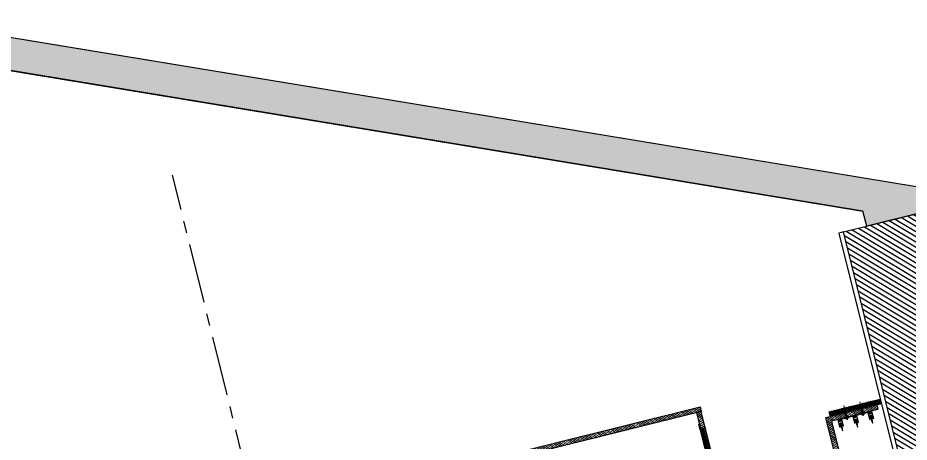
# Model space of a CAD drawing. Header units: inches. Extents: x 122939 to 389145, y 29603 to 574065.
# Drawn here: x 337216 to 340950, y 517609 to 519387 of the extents above; entities that cross this region are included whole.
import ezdxf

# ---------------------------------------------------------------- set-up
doc = ezdxf.new("R2010")
doc.units = ezdxf.units.IN
doc.header["$MEASUREMENT"] = 0
doc.linetypes.add('CENTER', pattern=[2, 1.25, -0.25, 0.25, -0.25])
doc.linetypes.add('DASHDOT', pattern=[1, 0.5, -0.25, 0, -0.25])
for name, color, linetype in [('Calliper Gypsum  Elevation', 31, 'Continuous'), ('Calliper Section walls', 3, 'Continuous'), ('Calliper_wood hatch', 252, 'Continuous'), ('CQ Grg Gypsum', 41, 'Continuous'), ('CQ Plaster', 1, 'Continuous'), ('CQ Wall hatch_CHB', 8, 'Continuous'), ('CQ Wall plan', 3, 'Continuous'), ('CQ wall section', 5, 'Continuous'), ('FURNITURE', 252, 'Continuous'), ('gypsum', 31, 'Continuous'), ('hatch', 8, 'Continuous'), ('Layer7', 8, 'Continuous'), ('METAL', 5, 'Continuous'), ('PROJECTION', 8, 'Continuous')]:
    doc.layers.add(name, color=color, linetype=linetype)
doc.layers.add('CQ Grille', color=211, linetype='A-4010 WALL SECTIONS$0$BATTING', lineweight=0)
doc.layers.add('CQ Gypsum Hatch', color=8, linetype='Continuous', lineweight=20)
doc.linetypes.add('A-4010 WALL SECTIONS$0$BATTING', pattern='A,0.0001,-0.1,[134,ltypeshp.shx,S=0.1,R=0,X=-0.1,Y=0],-0.2,[134,ltypeshp.shx,S=0.1,R=180,X=0.1,Y=0],-0.1', length=0.4001)

# ---------------------------------------------------------------- blocks, each defined once
blk = doc.blocks.new('section a and b')
at = {"layer": 'CQ Wall hatch_CHB'}
h = blk.add_hatch(dxfattribs=at)
h.set_pattern_fill('ANSI31', color=8, scale=150, angle=90)
h.set_pattern_definition([(135, (-95121.94, 75766.195), (-13.2582521, -13.2582521), [])])
h.paths.add_polyline_path([(126832.6, -25203.9), (126832.6, -26240.5), (126582.6, -26240.5), (126582.5, -26290.5), (126482.6, -26290.5), (126482.6, -25203.9)])
at = {"layer": 'Layer7', "ltscale": 300}
h = blk.add_hatch(dxfattribs=at)
h.set_pattern_fill('AR-CONC', color=256, scale=10, style=0)
h.set_pattern_definition([(50, (-98336.94, 75766.195), (71.726018, -6.275213), [7.5, -82.5]), (355, (-98336.94, 75766.195), (-13.875133, 75.219213), [6, -66]), (100.451444, (-98330.96, 75765.67), (57.850885, 68.944), [6.37402, -70.114211]), (46.1842, (-98336.94, 75786.195), (106.724133, -16.551928), [11.25, -123.75]), (96.635635, (-98328.05, 75784.82), (93.466195, 97.41186), [9.561034, -105.171376]), (351.184164, (-98336.94, 75786.2), (93.466195, 97.41186), [9, -99]), (21, (-98326.94, 75781.195), (59.690705, -40.261889), [7.5, -82.5]), (326, (-98326.94, 75781.195), (24.331533, 72.515005), [6, -66]), (71.451445, (-98321.965, 75777.84), (84.022238, 32.253115), [6.37402, -70.114211]), (37.5, (-98336.94, 75766.195), (1.2159855, 33.2893854), [0, -65.2, 0, -67, 0, -66.25]), (7.5, (-98336.94, 75766.195), (26.306954, 39.441171), [0, -38.2, 0, -63.7, 0, -25.25]), (327.5, (-98359.24, 75766.195), (53.3822436, -2.2554872), [0, -25, 0, -78, 0, -103.5]), (317.5, (-98369.24, 75766.195), (58.318617, 10.010498), [0, -32.5, 0, -51.8, 0, -73.5])])
h.paths.add_polyline_path([(126832.6, -25096.6), (126832.6, -25203.9), (126582.6, -25203.9), (126582.6, -25138.8), (122937.1, -23566.7), (122937.1, -23920.9), (122707.6, -23920.9), (122707.6, -23575.6), (119082.6, -25138.8), (119082.6, -25203.9), (118832.6, -25203.9), (118832.6, -25096.6), (122832.6, -23371.6)])
at = {"layer": 'Calliper Section walls'}
blk.add_line((126582.6, -25203.9, 0), (126582.6, -25138.8, 0), dxfattribs=at)
at = {"layer": 'CQ Plaster', "color": 1, "ltscale": 0.03}
for p, q in [((126462.6, -25203.9, 0), (126462.6, -26310.5, 0)), ((126482.6, -25203.9, 0), (126462.6, -25203.9, 0))]:
    blk.add_line(p, q, dxfattribs=at)
at = {"layer": 'CQ Wall plan', "elevation": 0}
for points in [[(126832.6, -25096.6), (126832.6, -25203.9), (126582.6, -25203.9), (126582.6, -25138.8), (122937.1, -23566.7), (122937.1, -23920.9), (122707.6, -23920.9), (122707.6, -23575.6), (119082.6, -25138.8), (119082.6, -25203.9), (118832.6, -25203.9), (118832.6, -25096.6), (122832.6, -23371.6), (126832.6, -25096.6)], [(126832.6, -25203.9), (126832.6, -26240.5), (126582.6, -26240.5), (126582.5, -26290.5), (126482.6, -26290.5), (126482.6, -25203.9), (126832.6, -25203.9)]]:
    blk.add_lwpolyline(points, dxfattribs=at)
at = {"layer": 'Layer7', "ltscale": 300}
for p, q in [((122832.6, -23371.6, 0), (126832.6, -25096.6, 0)), ((122937.1, -23566.7, 0), (126582.6, -25138.8, 0))]:
    blk.add_line(p, q, dxfattribs=at)
blk = doc.blocks.new('curtain box 21')
at = {"lineweight": 0}
for p, q in [((3924.7, 3149.7), (3930.3, 3152.3)), ((3895.7, 3103.8), (3891, 3103.8)), ((3895.7, 3102.6), (3891, 3102.6)), ((3895.7, 3101.5), (3891, 3101.5)), ((3960.7, 3103.8), (3956, 3103.8)), ((3960.7, 3102.6), (3956, 3102.6)), ((3960.7, 3101.5), (3956, 3101.5))]:
    blk.add_line(p, q, dxfattribs=at)
at = {"color": 1, "lineweight": 0}
for p, q in [((3888.5, 3122.3), (3888.5, 3110.7)), ((3889.5, 3122.3), (3889.5, 3110.7)), ((3897.3, 3122.3), (3897.3, 3110.7)), ((3898.2, 3122.3), (3898.2, 3110.7)), ((3953.5, 3122.3), (3953.5, 3110.7)), ((3954.5, 3122.3), (3954.5, 3110.7)), ((3962.3, 3122.3), (3962.3, 3110.7)), ((3963.2, 3122.3), (3963.2, 3110.7))]:
    blk.add_line(p, q, dxfattribs=at)
at = {"color": 4, "lineweight": 0}
blk.add_lwpolyline([(3927.6, 3130.5), (3927.6, 3191.5)], dxfattribs=at)
at = {"color": 1, "lineweight": 0}
for points in [[(3900.4, 3131), (3886.4, 3131), (3886.4, 3110.7), (3891.4, 3110.7, -1), (3891.4, 3108.7), (3885.4, 3108.7, -0.414214), (3884.4, 3109.7), (3884.4, 3138.7), (3888.4, 3138.7), (3888.4, 3136.7), (3886.4, 3136.7), (3886.4, 3133), (3900.4, 3133), (3900.4, 3136.7), (3898.4, 3136.7), (3898.4, 3138.7), (3902.4, 3138.7), (3902.4, 3109.7, -0.414214), (3901.4, 3108.7), (3895.4, 3108.7, -1), (3895.4, 3110.7), (3900.4, 3110.7)], [(3965.4, 3131), (3951.4, 3131), (3951.4, 3110.7), (3956.4, 3110.7, -1), (3956.4, 3108.7), (3950.4, 3108.7, -0.414214), (3949.4, 3109.7), (3949.4, 3138.7), (3953.4, 3138.7), (3953.4, 3136.7), (3951.4, 3136.7), (3951.4, 3133), (3965.4, 3133), (3965.4, 3136.7), (3963.4, 3136.7), (3963.4, 3138.7), (3967.4, 3138.7), (3967.4, 3109.7, -0.414214), (3966.4, 3108.7), (3960.4, 3108.7, -1), (3960.4, 3110.7), (3965.4, 3110.7)], [(3889.5, 3122.3), (3888.5, 3122.3, 0.414214), (3887.5, 3121.3), (3887.5, 3111.7, 0.414214), (3888.5, 3110.7), (3889.5, 3110.7, 0.414214), (3890.5, 3111.7), (3890.5, 3121.3, 0.414214)], [(3897.3, 3122.3), (3898.2, 3122.3, -0.414214), (3899.2, 3121.3), (3899.2, 3111.7, -0.414214), (3898.2, 3110.7), (3897.3, 3110.7, -0.414214), (3896.3, 3111.7), (3896.3, 3121.3, -0.414214)], [(3954.5, 3122.3), (3953.5, 3122.3, 0.414214), (3952.5, 3121.3), (3952.5, 3111.7, 0.414214), (3953.5, 3110.7), (3954.5, 3110.7, 0.414214), (3955.5, 3111.7), (3955.5, 3121.3, 0.414214)], [(3962.3, 3122.3), (3963.2, 3122.3, -0.414214), (3964.2, 3121.3), (3964.2, 3111.7, -0.414214), (3963.2, 3110.7), (3962.3, 3110.7, -0.414214), (3961.3, 3111.7), (3961.3, 3121.3, -0.414214)]]:
    blk.add_lwpolyline(points, format="xyb", close=True, dxfattribs=at)
at = {"lineweight": 0}
for points in [[(3886.4, 3141.5), (3965.4, 3141.5), (3965.4, 3138.7), (3886.4, 3138.7)], [(3893.4, 3141.5), (3897.6, 3141.5), (3895.3, 3139.4), (3895.3, 3133.5), (3893.4, 3133.5), (3891.4, 3133.5), (3891.4, 3139.4), (3889.1, 3141.5)], [(3958.4, 3141.5), (3962.6, 3141.5), (3960.3, 3139.4), (3960.3, 3133.5), (3958.4, 3133.5), (3956.4, 3133.5), (3956.4, 3139.4), (3954.1, 3141.5)], [(3892.6, 3124.8), (3894.1, 3124.8), (3900.3, 3124.4), (3900.3, 3123.5), (3894.1, 3123.1), (3894.1, 3119.5), (3895.8, 3118.6), (3895.8, 3117.5), (3895.8, 3117.5), (3893.4, 3117.5), (3890.9, 3117.5), (3890.9, 3117.5), (3890.9, 3118.6), (3892.6, 3119.5), (3892.6, 3123.1), (3886.4, 3123.5), (3886.4, 3124.4)], [(3957.6, 3124.8), (3959.1, 3124.8), (3965.3, 3124.4), (3965.3, 3123.5), (3959.1, 3123.1), (3959.1, 3119.5), (3960.8, 3118.6), (3960.8, 3117.5), (3960.8, 3117.5), (3958.4, 3117.5), (3955.9, 3117.5), (3955.9, 3117.5), (3955.9, 3118.6), (3957.6, 3119.5), (3957.6, 3123.1), (3951.4, 3123.5), (3951.4, 3124.4)]]:
    blk.add_lwpolyline(points, close=True, dxfattribs=at)
at = {"color": 1, "lineweight": 0}
for points in [[(3886.9, 3136.2), (3899.9, 3136.2), (3899.9, 3133.5), (3886.9, 3133.5)], [(3888.9, 3138.7), (3897.9, 3138.7), (3897.9, 3136.2), (3888.9, 3136.2)], [(3951.9, 3136.2), (3964.9, 3136.2), (3964.9, 3133.5), (3951.9, 3133.5)], [(3953.9, 3138.7), (3962.9, 3138.7), (3962.9, 3136.2), (3953.9, 3136.2)]]:
    blk.add_lwpolyline(points, close=True, dxfattribs=at)
for points in [[(3892.6, 3091.1), (3892.6, 3100.5), (3891, 3100.5), (3891, 3104.8), (3892.6, 3104.8), (3892.6, 3113.6), (3890.9, 3114.5), (3890.9, 3115.6), (3890.9, 3115.6), (3893.4, 3115.6), (3895.8, 3115.6), (3895.8, 3115.6), (3895.8, 3114.5), (3894.1, 3113.6), (3894.1, 3104.8), (3895.7, 3104.8), (3895.7, 3100.5), (3894.2, 3100.5), (3894.2, 3091.1)], [(3957.6, 3091.1), (3957.6, 3100.5), (3956, 3100.5), (3956, 3104.8), (3957.6, 3104.8), (3957.6, 3113.6), (3955.9, 3114.5), (3955.9, 3115.6), (3955.9, 3115.6), (3958.4, 3115.6), (3960.8, 3115.6), (3960.8, 3115.6), (3960.8, 3114.5), (3959.1, 3113.6), (3959.1, 3104.8), (3960.7, 3104.8), (3960.7, 3100.5), (3959.2, 3100.5), (3959.2, 3091.1)]]:
    blk.add_lwpolyline(points, dxfattribs=at)
at = {"lineweight": 0}
for points in [[(3892.9, 3093.5), (3893.9, 3093.5, -0.414214), (3894.2, 3093.2), (3894.2, 3091.1, -0.414214), (3893.9, 3090.8), (3892.9, 3090.8, -0.414214), (3892.6, 3091.1), (3892.6, 3093.2, -0.414214)], [(3957.9, 3093.5), (3958.9, 3093.5, -0.414214), (3959.2, 3093.2), (3959.2, 3091.1, -0.414214), (3958.9, 3090.8), (3957.9, 3090.8, -0.414214), (3957.6, 3091.1), (3957.6, 3093.2, -0.414214)]]:
    blk.add_lwpolyline(points, format="xyb", close=True, dxfattribs=at)
blk = doc.blocks.new('curtain track_3')
for p, q in [((52828.2, -34660.4), (52822.6, -34657.8)), ((52828.2, -34662.8), (52822.6, -34660.2)), ((52828.2, -34665.2), (52822.6, -34662.6)), ((52828.2, -34667.7), (52822.6, -34665.1)), ((52828.2, -34670.1), (52822.6, -34667.5)), ((52828.2, -34672.5), (52822.6, -34669.9)), ((52828.2, -34672.5), (52822.6, -34669.9)), ((52828.2, -34674.9), (52822.6, -34672.3)), ((52828.2, -34677.4), (52822.6, -34674.8)), ((52828.2, -34679.8), (52822.6, -34677.2)), ((52828.2, -34679.8), (52822.6, -34677.2)), ((52828.2, -34657.9), (52823, -34655.5)), ((52827.5, -34655.2), (52823.8, -34653.5)), ((52896.5, -34660.4), (52890.9, -34657.8)), ((52896.5, -34662.8), (52890.9, -34660.2)), ((52896.5, -34665.2), (52890.9, -34662.6)), ((52896.5, -34667.7), (52890.9, -34665.1)), ((52896.5, -34670.1), (52890.9, -34667.5)), ((52896.5, -34672.5), (52890.9, -34669.9)), ((52896.5, -34672.5), (52890.9, -34669.9)), ((52896.5, -34674.9), (52890.9, -34672.3)), ((52896.5, -34677.4), (52890.9, -34674.8)), ((52896.5, -34679.8), (52890.9, -34677.2)), ((52896.5, -34679.8), (52890.9, -34677.2)), ((52896.5, -34657.9), (52891.3, -34655.5)), ((52895.9, -34655.2), (52892.2, -34653.5)), ((52828.2, -34684.6), (52822.6, -34682.1)), ((52896.5, -34684.6), (52890.9, -34682.1))]:
    blk.add_line(p, q)
for points in [[(52823.6, -34683.9), (52823.6, -34659, -0.149778), (52825.3, -34653.3, 1.883636)], [(52827.1, -34683.9), (52827.1, -34659, 0.149778), (52825.3, -34653.3, -1.883636)], [(52891.9, -34683.9), (52891.9, -34659, -0.149778), (52893.7, -34653.3, 1.883636)], [(52895.4, -34683.9), (52895.4, -34659, 0.149778), (52893.7, -34653.3, -1.883636)]]:
    blk.add_lwpolyline(points, format="xyb")
at = {"color": 4}
for points in [[(52825.3, -34695.1), (52825.8, -34695.1), (52825.8, -34697.7, 0.38819), (52830.5, -34693.3), (52827.8, -34693.3), (52827.8, -34683.9), (52825.3, -34683.9), (52822.8, -34683.9), (52822.8, -34693.3), (52820.1, -34693.3, 0.38819), (52824.8, -34697.7), (52824.8, -34695.1)], [(52893.7, -34695.1), (52894.2, -34695.1), (52894.2, -34697.7, 0.38819), (52898.9, -34693.3), (52896.1, -34693.3), (52896.1, -34683.9), (52893.7, -34683.9), (52891.2, -34683.9), (52891.2, -34693.3), (52888.4, -34693.3, 0.38819), (52893.1, -34697.7), (52893.1, -34695.1)]]:
    blk.add_lwpolyline(points, format="xyb", close=True, dxfattribs=at)
at = {"extrusion": (0, 0, -1), "zscale": -1}
blk.add_blockref('curtain box 21', (-56752.9, -37831.9), dxfattribs=at)
blk = doc.blocks.new('section ceiling c and d')
at = {"layer": 'Calliper_wood hatch', "extrusion": (5.97752e-09, 7.32435e-10, 1)}
h = blk.add_hatch(dxfattribs=at)
h.set_pattern_fill('ANSI38', color=256, scale=30, angle=13.9714, style=0)
h.set_pattern_definition([(58.9714233, (-92902.644, -595876.622), (-3.21341368, 1.932995736), []), (148.9714233, (-92902.644, -595876.622), (-8.359823098, 0.652577792), [9.375, -5.625])])
h.paths.add_polyline_path([(236907, -77626), (237127, -77626), (237127, -77646), (236907, -77646)])
at = {"layer": 'CQ Gypsum Hatch'}
h = blk.add_hatch(dxfattribs=at)
h.set_pattern_fill('ANSI31', color=256, scale=50, angle=90, style=0)
h.paths.add_polyline_path([(233497, -77496), (233497, -77476), (236387.1, -77476), (236387.1, -77496)])
h = blk.add_hatch(dxfattribs=at)
h.set_pattern_fill('ANSI31', color=256, scale=50, angle=90, style=0)
h.set_pattern_definition([(135, (5239, -8e-09), (-4.41941738, -4.41941738), [])])
h.paths.add_polyline_path([(236417.8, -77786), (236417.8, -77766), (236387.1, -77766), (236387.1, -77496), (236367.1, -77496), (236367.1, -77806), (236387.1, -77806), (236387.1, -77786)])
edge = h.paths.add_edge_path()
edge.add_line((236267.1, -77646), (236267.1, -77666))
edge.add_arc((236254.6, -77701.4), 37.5, 0.5662, 70.5092, ccw=False)
edge.add_arc((236327.9, -77700.7), 35.8, 180.5344, 260.6682)
edge.add_line((236322.1, -77736), (236322.1, -77756))
edge.add_line((236322.1, -77756), (236347.1, -77756))
edge.add_line((236347.1, -77756), (236347.1, -77796))
edge.add_line((236347.1, -77796), (236367.1, -77796))
edge.add_line((236367.1, -77796), (236367.1, -77736))
edge.add_line((236367.1, -77736), (236347.1, -77736))
edge.add_line((236347.1, -77736), (236287.1, -77646))
edge.add_line((236287.1, -77646), (236267.1, -77646))
h = blk.add_hatch(dxfattribs=at)
h.set_pattern_fill('ANSI31', color=256, scale=50, angle=90, style=0)
h.paths.add_polyline_path([(236887, -78046), (236887, -77646), (237107, -77646), (237107, -77666), (236907, -77666), (236907, -78046)])
at = {"layer": 'CQ Grg Gypsum', "elevation": 0}
for points in [[(233497, -77496), (233497, -77476), (236387.1, -77476), (236387.1, -77496)], [(236887, -78046), (236887, -77646), (237107, -77646), (237107, -77666), (236907, -77666), (236907, -78046)]]:
    blk.add_lwpolyline(points, close=True, dxfattribs=at)
at = {"layer": 'CQ Grg Gypsum', "extrusion": (5.97752e-09, 7.32435e-10, 1), "elevation": 0}
blk.add_lwpolyline([(236907, -77626), (237127, -77626), (237127, -77646), (236907, -77646)], close=True, dxfattribs=at)
at = {"layer": 'gypsum', "ltscale": 5, "elevation": 0}
blk.add_lwpolyline([(236417.8, -77786), (236417.8, -77766), (236387.1, -77766), (236387.1, -77496), (236367.1, -77496), (236367.1, -77806), (236387.1, -77806), (236387.1, -77786), (236417.8, -77786)], dxfattribs=at)
at = {"layer": 'Calliper Gypsum  Elevation', "lineweight": 0, "extrusion": (0, 0, -1), "xscale": -1, "zscale": -1}
blk.add_blockref('curtain track_3', (-184147.5, -42975.6, 0), dxfattribs=at)
at = {"layer": 'Calliper Gypsum  Elevation', "lineweight": 0, "extrusion": (0, 0, -1), "zscale": -1}
blk.add_blockref('curtain track_3', (-289866.5, -42975.6, 0), dxfattribs=at)
blk = doc.blocks.new('DIFFUSER SEC')
at = {"layer": 'FURNITURE', "color": 251, "linetype": 'Continuous', "lineweight": 0}
for p, q in [((55028.5, -20119.8), (55028.5, -20213.8)), ((55051.5, -20119.8), (55051.5, -20213.8))]:
    blk.add_line(p, q, dxfattribs=at)
at = {"layer": 'Layer7', "linetype": 'DASHDOT', "ltscale": 1000}
for p, q in [((55028.7, -20116.8), (55028.5, -20116.7)), ((55048.5, -20217.5), (55047.8, -20216.8))]:
    blk.add_line(p, q, dxfattribs=at)
at = {"layer": 'METAL'}
for points in [[(55048.5, -20096.8), (55048.5, -20116.8), (55028.5, -20116.8), (55028.5, -20119.8), (55051.5, -20119.8), (55051.5, -20096.8), (55048.5, -20096.8)], [(55048.5, -20236.8), (55048.5, -20216.8), (55028.5, -20216.8), (55028.5, -20213.8), (55051.5, -20213.8), (55051.5, -20236.8), (55048.5, -20236.8)]]:
    blk.add_lwpolyline(points, dxfattribs=at)
for points in [[(55028.5, -20130.2), (55051.5, -20130.2), (55051.5, -20132.2), (55028.5, -20132.2)], [(55028.5, -20142.1), (55051.5, -20142.1), (55051.5, -20144.1), (55028.5, -20144.1)], [(55028.5, -20154), (55051.5, -20154), (55051.5, -20156), (55028.5, -20156)], [(55028.5, -20165.8), (55051.5, -20165.8), (55051.5, -20167.8), (55028.5, -20167.8)], [(55028.5, -20177.7), (55051.5, -20177.7), (55051.5, -20179.7), (55028.5, -20179.7)], [(55028.5, -20189.6), (55051.5, -20189.6), (55051.5, -20191.6), (55028.5, -20191.6)], [(55028.5, -20201.5), (55051.5, -20201.5), (55051.5, -20203.5), (55028.5, -20203.5)]]:
    blk.add_lwpolyline(points, close=True, dxfattribs=at)
at = {"layer": 'PROJECTION'}
for p, q in [((55037.5, -20130.2), (55037.5, -20119.8)), ((55042.5, -20130.2), (55042.5, -20119.8)), ((55037.5, -20142.1), (55037.5, -20132.2)), ((55037.5, -20154), (55037.5, -20144.1)), ((55037.5, -20165.8), (55037.5, -20156)), ((55042.5, -20142.1), (55042.5, -20132.2)), ((55042.5, -20154), (55042.5, -20144.1)), ((55042.5, -20165.8), (55042.5, -20156)), ((55037.5, -20177.7), (55037.5, -20167.8)), ((55037.5, -20189.6), (55037.5, -20179.7)), ((55037.5, -20201.5), (55037.5, -20191.6)), ((55042.5, -20177.7), (55042.5, -20167.8)), ((55042.5, -20189.6), (55042.5, -20179.7)), ((55042.5, -20201.5), (55042.5, -20191.6)), ((55037.5, -20213.8), (55037.5, -20203.5)), ((55042.5, -20213.8), (55042.5, -20203.5))]:
    blk.add_line(p, q, dxfattribs=at)

msp = doc.modelspace()

# ---------------------------------------------------------------- linework, layer by layer
at = {"layer": 'hatch', "linetype": 'CENTER', "ltscale": 200}
msp.add_line((339445.175, 512372.777, 0.002), (337864.13, 518727.503, 0.002), dxfattribs=at)

# ---------------------------------------------------------------- block references
at = {"layer": 'CQ Grg Gypsum', "color": 0, "rotation": 13.97142328298569}
msp.add_blockref('section ceiling c and d', (91974.421, 535868.031, 0.002), dxfattribs=at)
at = {"layer": 'CQ Grille', "extrusion": (0, 0, -1), "zscale": -1, "rotation": 346.0285767170143}
msp.add_blockref('DIFFUSER SEC', (-388639.185, 550477.47, -0.003), dxfattribs=at)
at = {"layer": 'CQ wall section', "color": 0, "rotation": 13.97142328298569}
msp.add_blockref('section a and b', (211848.651, 512410.809, 0.002), dxfattribs=at)

doc.saveas('drawing.dxf')
